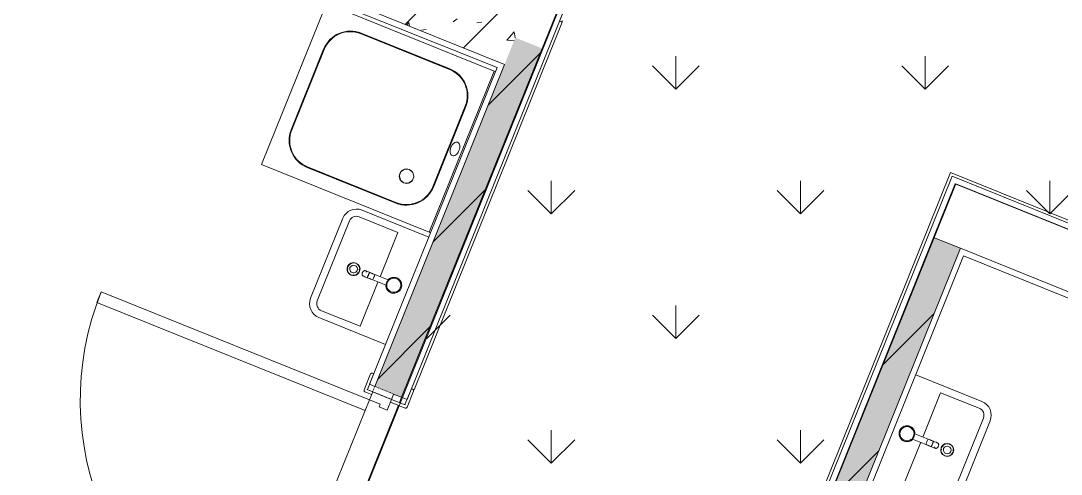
# Model space of a CAD drawing. Header units: millimetres. Extents: x -584918 to 2941280, y 3000189 to 4229862.
# Drawn here: x -424596 to -420998, y 3688016 to 3689583 of the extents above; entities that cross this region are included whole.
import ezdxf

# ---------------------------------------------------------------- set-up
doc = ezdxf.new("R2010")
doc.units = ezdxf.units.MM
doc.linetypes.add('ASVP_Невидимые', pattern=[5, 3, -2])
for name, color, linetype, lineweight in [('Двери', 7, 'Continuous', 0), ('Обобщенные модели', 7, 'Continuous', 0), ('Перекрытие', 7, 'Continuous', 0), ('Сантехника', 7, 'Continuous', 0), ('Стены внутренние', 7, 'Continuous', 0), ('Стены несущие', 7, 'Continuous', 0), ('Стены отделка', 7, 'Continuous', 0), ('Стены разрез', 7, 'Continuous', 0), ('экспертиза условные обозначения', 1, 'Continuous', 0)]:
    doc.layers.add(name, color=color, linetype=linetype, lineweight=lineweight)
pattern_1 = [(45, (-437515.92, 3663725.22), (-141.4214, 141.4214), [])]
pattern_2 = [(50, (-437515.92, 3663725.22), (364.368, -31.8783), [38.1, -419.1]), (355, (-437515.92, 3663725.2), (-70.486, 382.1133), [30.48, -335.28]), (100.451, (-437485.56, 3663722.56), (293.885, 350.2334), [32.38, -356.18]), (46.184, (-437515.92, 3663826.8), (542.1585, -84.086), [57.15, -628.65]), (96.636, (-437470.74, 3663819.8), (474.805, 494.855), [48.57, -534.27]), (351.184, (-437515.9, 3663826.8), (474.81, 494.85), [45.72, -502.92]), (21, (-437465.12, 3663801.42), (303.2285, -204.5305), [38.1, -419.1]), (326, (-437465.12, 3663801.4), (123.604, 368.376), [30.48, -335.28]), (71.451, (-437439.86, 3663784.37), (426.834, 163.8427), [32.38, -356.18]), (37.5, (-437515.92, 3663725.22), (6.17665, 169.11015), [16.764, -314.452, 16.764, -323.596, -336.55]), (37.5, (-437515.92, 3663725.22), (6.17665, 169.11015), [-671.576, 16.764, -319.786]), (7.5, (-437515.92, 3663725.22), (133.6389, 200.3615), [16.764, -177.292, 16.764, -306.832, -128.27]), (7.5, (-437515.92, 3663725.22), (133.6389, 200.3615), [-517.652, 16.764, -111.506]), (327.5, (-437629.21, 3663725.22), (271.1818, -11.45836), [16.764, -110.236, 16.764, -379.476, -525.78]), (327.5, (-437629.21, 3663725.22), (271.1818, -11.45836), [-523.24, 16.764, -509.016]), (317.5, (-437680, 3663725.22), (296.2585, 50.8528), [16.764, -148.336, 16.764, -246.38, -373.38]), (317.5, (-437680, 3663725.22), (296.2585, 50.8528), [-428.244, 16.764, -356.616])]

# ---------------------------------------------------------------- blocks, each defined once
blk = doc.blocks.new('VK_02_Мойка - Рукомойник-V171-АР Этаж 01')
at = {"layer": 'Сантехника', "color": 253, "true_color": 0xaaaaaa}
for p, q in [((-200, 0), (-200, -249)), ((200, -249), (200, 0)), ((-175, -249), (-175, -105)), ((-175, -105), (-9.9, -105)), ((9.9, -105), (175, -105)), ((175, -105), (175, -249)), ((-149, -275), (149, -275)), ((-149, -300), (149, -300))]:
    blk.add_line(p, q, dxfattribs=at)
for centre, radius, start, end in [((-149, -249), 51, 180, 270), ((-149, -249), 26, 180, 270), ((149, -249), 26, 270, 360), ((149, -249), 51, 270, 360)]:
    blk.add_arc(centre, radius, start, end, dxfattribs=at)
blk = doc.blocks.new('МС_03-03_Смеситель_Однокрановый - МС_03-03_Смеситель_Однокрановый-V172-АР Этаж 01')
at = {"layer": 'Сантехника', "color": 253, "true_color": 0xaaaaaa}
for p, q in [((-10, -24.6), (-10, -74.6)), ((10, -74.6), (10, -24.6)), ((-10, -74.6), (-10, -94.6)), ((-10, -74.6), (-10, -80.8)), ((-10, -83.3), (-10, -98.3)), ((-10, -94.6), (-9.9, -94.6)), ((10, -94.6), (10, -74.6)), ((10, -80.8), (10, -74.6)), ((10, -98.3), (10, -83.3)), ((-10, -108.1), (-10, -109.9)), ((10, -109.9), (10, -108.1))]:
    blk.add_line(p, q, dxfattribs=at)
at = {"layer": 'Сантехника', "color": 253, "true_color": 0xaaaaaa, "flags": 128}
for points in [[(-10, -83.3), (-10, -82), (-10, -80.8)], [(-10, -80.8), (-10, -82), (-10, -83.3)], [(9.9, -94.6), (9.5, -94.6), (8.9, -94.6), (8.1, -94.6), (7.1, -94.6), (5.9, -94.6), (4.5, -94.6), (3.1, -94.6), (1.6, -94.6), (0, -94.6), (-1.6, -94.6), (-3.1, -94.6), (-4.5, -94.6), (-5.9, -94.6), (-7.1, -94.6), (-8.1, -94.6), (-8.9, -94.6), (-9.5, -94.6), (-9.9, -94.6), (-10, -94.6)], [(-10, -108.1), (-10, -104.4), (-10, -98.3)], [(-10, -98.3), (-10, -104.4), (-10, -108.1)], [(-7, -104.8), (-8.1, -105.7), (-9.1, -107), (-9.8, -108.4), (-10, -109.9)], [(10, -109.9), (9.8, -108.4), (9.1, -107)], [(10, -80.8), (10, -82), (10, -83.3)], [(10, -83.3), (10, -82), (10, -80.8)], [(10, -98.3), (10, -104.4), (10, -108.1)], [(10, -108.1), (10, -104.4), (10, -98.3)], [(-10, -109.9), (-9.8, -111.5), (-9.1, -112.9), (-8.1, -114.2), (-6.7, -115.3), (-5, -116.2), (-3.1, -116.8), (-1, -117.2), (1, -117.2), (3.1, -116.8), (5, -116.2), (6.7, -115.3), (8.1, -114.2), (9.1, -112.9), (9.8, -111.5), (10, -109.9)]]:
    blk.add_lwpolyline(points, dxfattribs=at)
at = {"layer": 'Сантехника', "color": 253, "true_color": 0xaaaaaa}
for radius, start, end in [(27.5, 360, 180), (27.5, 165, 180), (27.5, 180, 248.3704), (27.5, 180, 198.023), (27.5, 143.312, 154.3769), (24.5, 360, 180), (24.5, 180, 360), (27.5, 101.9769, 138.0229), (27.5, 83.3119, 96.6877), (27.5, 41.9768, 78.0228), (27.5, 23.3117, 36.6875), (27.5, 0, 18.0226), (27.5, 203.3122, 216.688), (27.5, 221.9771, 248.4991), (27.5, 291.6291, 360), (27.5, 291.5009, 318.0232), (27.5, 323.3125, 336.6883), (27.5, 345, 360)]:
    blk.add_arc((0, 0), radius, start, end, dxfattribs=at)
for points, knots in [([(10, -24.6), (9.8, -24.6), (9.5, -24.6), (9, -24.7), (8.6, -24.8), (8.4, -24.9), (8, -25), (7.4, -25.1), (6.7, -25.3), (6.2, -25.4), (5.9, -25.4), (5.4, -25.5), (4.7, -25.6), (3.7, -25.8), (2.6, -25.9), (0.8, -26), (-0.8, -26), (-2.5, -25.9), (-3.5, -25.8), (-4.4, -25.7), (-5, -25.6), (-5.5, -25.5), (-5.9, -25.4), (-6.2, -25.4), (-6.4, -25.3), (-6.6, -25.3), (-7, -25.2), (-7.5, -25.1), (-8, -25), (-8.3, -24.9), (-8.6, -24.8), (-8.8, -24.8), (-9.1, -24.7), (-9.4, -24.6), (-9.7, -24.6), (-9.9, -24.6), (-10, -24.6)], [-1, -1, -1, -1, -0.958333, -0.916667, -0.895833, -0.885417, -0.875, -0.833333, -0.791667, -0.78125, -0.770833, -0.75, -0.708333, -0.666667, -0.611111, -0.555556, -0.444444, -0.388889, -0.333333, -0.305556, -0.277778, -0.25, -0.236111, -0.222222, -0.215278, -0.208333, -0.194444, -0.166667, -0.138889, -0.125, -0.111111, -0.097222, -0.083333, -0.055556, -0.027778, 0, 0, 0, 0]), ([(-9.9, -74.6), (-9.8, -74.6), (-9.5, -74.5), (-8.9, -74.5), (-8.1, -74.4), (-7.1, -74.4), (-5.5, -74.3), (-2.2, -74.2), (3.3, -74.2), (7.7, -74.4), (9.4, -74.5), (9.8, -74.6), (9.9, -74.6)], [0.05, 0.05, 0.05, 0.05, 0.1, 0.15, 0.2, 0.25, 0.3, 0.4, 0.6, 0.8, 0.9, 0.95, 0.95, 0.95, 0.95])]:
    blk.add_open_spline(points, degree=3, knots=knots, dxfattribs=at)
blk = doc.blocks.new('МС_03-04_Сифон_Бутылочный - Для умывальника_Гофрированный выпуск_DN1-V173-АР Этаж 01')
at = {"layer": 'Сантехника', "color": 253, "true_color": 0xaaaaaa}
for radius, start, end in [(22.5, 0, 180), (22.5, 180, 0), (21.5, 0, 180), (21.5, 180, 0), (20, 158.285, 163.7783), (13.3, 0, 180), (13.3, 180, 0), (20, 15.0084, 21.715), (20, 195.0084, 201.715), (20, 338.285, 344.9916)]:
    blk.add_arc((0, 0), radius, start, end, dxfattribs=at)
blk = doc.blocks.new('VK_02_Мойка - Рукомойник-V174-АР Этаж 01')
at = {"layer": 'Сантехника', "color": 253, "true_color": 0xaaaaaa}
for p, q in [((-200, -1.8), (-200, -249)), ((200, -249), (200, -1.8)), ((-175, -249), (-175, -105)), ((-175, -105), (-9.9, -105)), ((9.9, -105), (175, -105)), ((175, -105), (175, -249)), ((-149, -275), (149, -275)), ((-149, -300), (149, -300))]:
    blk.add_line(p, q, dxfattribs=at)
for centre, radius, start, end in [((-149, -249), 51, 180, 270), ((-149, -249), 26, 180, 270), ((149, -249), 26, 270, 360), ((149, -249), 51, 270, 360)]:
    blk.add_arc(centre, radius, start, end, dxfattribs=at)
blk = doc.blocks.new('МС_03-03_Смеситель_Однокрановый - МС_03-03_Смеситель_Однокрановый-V175-АР Этаж 01')
at = {"layer": 'Сантехника', "color": 253, "true_color": 0xaaaaaa}
for p, q in [((-10, -24.6), (-10, -74.6)), ((10, -74.6), (10, -24.6)), ((-10, -74.6), (-10, -94.6)), ((-10, -74.6), (-10, -80.8)), ((-10, -83.3), (-10, -98.3)), ((-10, -94.6), (-9.9, -94.6)), ((10, -94.6), (10, -74.6)), ((10, -80.8), (10, -74.6)), ((10, -98.3), (10, -83.3)), ((-10, -108.1), (-10, -109.9)), ((10, -109.9), (10, -108.1))]:
    blk.add_line(p, q, dxfattribs=at)
at = {"layer": 'Сантехника', "color": 253, "true_color": 0xaaaaaa, "flags": 128}
for points in [[(-10, -83.3), (-10, -82), (-10, -80.8)], [(-10, -80.8), (-10, -82), (-10, -83.3)], [(9.9, -94.6), (9.5, -94.6), (8.9, -94.6), (8.1, -94.6), (7.1, -94.6), (5.9, -94.6), (4.5, -94.6), (3.1, -94.6), (1.6, -94.6), (0, -94.6), (-1.6, -94.6), (-3.1, -94.6), (-4.5, -94.6), (-5.9, -94.6), (-7.1, -94.6), (-8.1, -94.6), (-8.9, -94.6), (-9.5, -94.6), (-9.9, -94.6), (-10, -94.6)], [(-10, -108.1), (-10, -104.4), (-10, -98.3)], [(-10, -98.3), (-10, -104.4), (-10, -108.1)], [(-7, -104.8), (-8.1, -105.7), (-9.1, -107), (-9.8, -108.4), (-10, -109.9)], [(10, -109.9), (9.8, -108.4), (9.1, -107)], [(10, -80.8), (10, -82), (10, -83.3)], [(10, -83.3), (10, -82), (10, -80.8)], [(10, -98.3), (10, -104.4), (10, -108.1)], [(10, -108.1), (10, -104.4), (10, -98.3)], [(-10, -109.9), (-9.8, -111.5), (-9.1, -112.9), (-8.1, -114.2), (-6.7, -115.3), (-5, -116.2), (-3.1, -116.8), (-1, -117.2), (1, -117.2), (3.1, -116.8), (5, -116.2), (6.7, -115.3), (8.1, -114.2), (9.1, -112.9), (9.8, -111.5), (10, -109.9)]]:
    blk.add_lwpolyline(points, dxfattribs=at)
at = {"layer": 'Сантехника', "color": 253, "true_color": 0xaaaaaa}
for radius, start, end in [(27.5, 360, 180), (27.5, 165, 180), (27.5, 180, 248.3704), (27.5, 180, 198.023), (27.5, 143.312, 156.6878), (24.5, 36, 180), (24.5, 180, 360), (27.5, 101.9769, 138.0229), (27.5, 83.3119, 96.6877), (27.5, 41.9768, 78.0228), (24.5, 360, 34.2157), (27.5, 23.3117, 36.6875), (27.5, 0, 18.0226), (27.5, 203.3122, 216.688), (27.5, 221.9771, 248.4991), (27.5, 291.6291, 360), (27.5, 291.5009, 318.0232), (27.5, 323.3125, 336.6883), (27.5, 345, 360)]:
    blk.add_arc((0, 0), radius, start, end, dxfattribs=at)
for points, knots in [([(10, -24.6), (9.8, -24.6), (9.5, -24.6), (9, -24.7), (8.6, -24.8), (8.4, -24.9), (8, -25), (7.4, -25.1), (6.7, -25.3), (6.2, -25.4), (5.9, -25.4), (5.4, -25.5), (4.7, -25.6), (3.7, -25.8), (2.6, -25.9), (0.8, -26), (-0.8, -26), (-2.5, -25.9), (-3.5, -25.8), (-4.4, -25.7), (-5, -25.6), (-5.5, -25.5), (-5.9, -25.4), (-6.2, -25.4), (-6.4, -25.3), (-6.6, -25.3), (-7, -25.2), (-7.5, -25.1), (-8, -25), (-8.3, -24.9), (-8.6, -24.8), (-8.8, -24.8), (-9.1, -24.7), (-9.4, -24.6), (-9.7, -24.6), (-9.9, -24.6), (-10, -24.6)], [-1, -1, -1, -1, -0.958333, -0.916667, -0.895833, -0.885417, -0.875, -0.833333, -0.791667, -0.78125, -0.770833, -0.75, -0.708333, -0.666667, -0.611111, -0.555556, -0.444444, -0.388889, -0.333333, -0.305556, -0.277778, -0.25, -0.236111, -0.222222, -0.215278, -0.208333, -0.194444, -0.166667, -0.138889, -0.125, -0.111111, -0.097222, -0.083333, -0.055556, -0.027778, 0, 0, 0, 0]), ([(-9.9, -74.6), (-9.8, -74.6), (-9.5, -74.5), (-8.9, -74.5), (-8.1, -74.4), (-7.1, -74.4), (-5.5, -74.3), (-2.2, -74.2), (3.3, -74.2), (7.7, -74.4), (9.4, -74.5), (9.8, -74.6), (9.9, -74.6)], [0.05, 0.05, 0.05, 0.05, 0.1, 0.15, 0.2, 0.25, 0.3, 0.4, 0.6, 0.8, 0.9, 0.95, 0.95, 0.95, 0.95])]:
    blk.add_open_spline(points, degree=3, knots=knots, dxfattribs=at)
blk = doc.blocks.new('МС_03-04_Сифон_Бутылочный - Для умывальника_Гофрированный выпуск_DN1-V176-АР Этаж 01')
at = {"layer": 'Сантехника', "color": 253, "true_color": 0xaaaaaa}
for radius, start, end in [(22.5, 0, 180), (22.5, 180, 0), (21.5, 0, 180), (21.5, 180, 285.3405), (20, 158.285, 164.9916), (13.3, 0, 180), (13.3, 180, 0), (21.5, 288, 360), (20, 15.0084, 21.715), (20, 197.6203, 201.715), (20, 338.285, 344.9916)]:
    blk.add_arc((0, 0), radius, start, end, dxfattribs=at)
blk = doc.blocks.new('VM_Ванная моечная 1-секционная - ГхШ 600х530-1155684-АР Этаж 01')
at = {"layer": 'Сантехника'}
for p, q in [((-300, -5), (-300, 0)), ((300, 0), (300, -5)), ((-300, -5), (-300, -630)), ((-300, -5), (300, -5)), ((300, -630), (300, -5)), ((-150, -50), (150, -50)), ((-150, -52), (150, -52)), ((-250, -480), (-250, -150)), ((-248, -480), (-248, -150)), ((248, -150), (248, -480)), ((250, -150), (250, -480)), ((150, -578), (-150, -578)), ((150, -580), (-150, -580)), ((-300, -630), (300, -630))]:
    blk.add_line(p, q, dxfattribs=at)
at = {"layer": 'Сантехника', "color": 253, "true_color": 0xaaaaaa}
for p, q in [((125, -150), (129.6, -135.9)), ((130.4, -134.9), (141.8, -126.6)), ((142.6, -126.2), (157.4, -126.2)), ((158.2, -126.6), (169.6, -134.9)), ((170.4, -135.9), (175, -150)), ((129.6, -164.1), (125, -150)), ((141.8, -173.4), (130.4, -165.1)), ((157.4, -173.8), (142.6, -173.8)), ((169.6, -165.1), (158.2, -173.4)), ((175, -150), (170.4, -164.1))]:
    blk.add_line(p, q, dxfattribs=at)
at = {"layer": 'Сантехника', "flags": 128}
for points in [[(-25, -30), (-24.5, -27.1), (-23.1, -24.3), (-20.8, -21.7), (-17.7, -19.4), (-13.9, -17.5), (-9.6, -16.1), (-4.9, -15.3), (0, -15), (4.9, -15.3), (9.6, -16.1), (13.9, -17.5), (17.7, -19.4), (20.8, -21.7), (23.1, -24.3), (24.5, -27.1), (25, -30)], [(25, -30), (24.5, -32.9), (23.1, -35.7), (20.8, -38.3), (17.7, -40.6), (13.9, -42.5), (9.6, -43.9), (4.9, -44.7), (0, -45), (-4.9, -44.7), (-9.6, -43.9), (-13.9, -42.5), (-17.7, -40.6), (-20.8, -38.3), (-23.1, -35.7), (-24.5, -32.9), (-25, -30)]]:
    blk.add_lwpolyline(points, dxfattribs=at)
at = {"layer": 'Сантехника'}
for centre, radius, start, end in [((-150, -150), 100, 90, 180), ((-150, -150), 98, 90, 180), ((150, -150), 100, 360, 90), ((150, -150), 98, 0, 90), ((150, -150), 25, 0, 180), ((150, -150), 25, 180, 360), ((-150, -480), 100, 180, 270), ((-150, -480), 98, 180, 270), ((150, -480), 98, 270, 0), ((150, -480), 100, 270, 0)]:
    blk.add_arc(centre, radius, start, end, dxfattribs=at)
blk = doc.blocks.new('ВК_Домодедово_rvt-1-АР Этаж 01')
at = {"layer": 'Сантехника', "color": 253, "lineweight": 9, "true_color": 0xaaaaaa}
for name, p, rotation in [('VM_Ванная моечная 1-секционная - ГхШ 600х530-1155684-АР Этаж 01', (14449, 25404.1), 248.0513009164577), ('VK_02_Мойка - Рукомойник-V171-АР Этаж 01', (14256, 24925.3), 248.0513009164573), ('МС_03-04_Сифон_Бутылочный - Для умывальника_Гофрированный выпуск_DN1-V173-АР Этаж 01', (14070.5, 25000.1), 338.0513009164573), ('МС_03-03_Смеситель_Однокрановый - МС_03-03_Смеситель_Однокрановый-V172-АР Этаж 01', (14209.6, 24944), 248.0513009164573), ('VK_02_Мойка - Рукомойник-V174-АР Этаж 01', (15938.3, 24449.6), 68.05130091645765), ('МС_03-03_Смеситель_Однокрановый - МС_03-03_Смеситель_Однокрановый-V175-АР Этаж 01', (15984.7, 24430.9), 68.05130091645765), ('МС_03-04_Сифон_Бутылочный - Для умывальника_Гофрированный выпуск_DN1-V176-АР Этаж 01', (16123.8, 24374.8), 158.0513009164576)]:
    blk.add_blockref(name, p, dxfattribs=dict(at, rotation=rotation))
blk = doc.blocks.new('ASVP_ДверьДеревянная_1 полотно - Входная_внутр_ 1000х2000h_полотно_ Г Л _950 в свету_-7521736-АР Этаж 01')
at = {"layer": 'Двери', "lineweight": 18}
for p, q in [((500, 1050), (460, 1050)), ((460, 1050), (460, 50)), ((500, 50), (500, 1050)), ((-500, 50), (-530, 50)), ((-530, 50), (-530, -20)), ((-500, 10), (-500, 50)), ((460, 50), (500, 50)), ((530, 50), (500, 50)), ((500, 50), (500, 10)), ((530, -20), (530, 50)), ((-490, 10), (-500, 10)), ((-490, -20), (-490, 10)), ((500, 10), (490, 10)), ((490, 10), (490, -20)), ((-530, -20), (-490, -20)), ((490, -20), (530, -20))]:
    blk.add_line(p, q, dxfattribs=at)
at = {"layer": 'Двери', "linetype": 'ASVP_Невидимые', "lineweight": 18}
for p, q in [((-530, 50), (-550, 50)), ((-550, 50), (-550, -20)), ((-530, -20), (-530, 50)), ((550, 50), (530, 50)), ((530, 50), (530, -20)), ((550, -20), (550, 50)), ((-550, -20), (-530, -20)), ((530, -20), (550, -20))]:
    blk.add_line(p, q, dxfattribs=at)
at = {"layer": 'Двери'}
blk.add_arc((500, 50), 1000, 90, 180, dxfattribs=at)
blk = doc.blocks.new('ASVP_НАЛИЧНИК МДФ_Двери - Наличник дверной МДФ-V7-АР Этаж 01')
at = {"layer": 'Обобщенные модели'}
for p, q in [((-530, 50), (-530, -1)), ((-520, -5), (-520, 50)), ((520, 50), (520, -5)), ((530, -1), (530, 50)), ((590, 0), (531, 0)), ((531, 0), (531, -1)), ((590, -5), (590, 0)), ((-531, 0), (-590, 0)), ((-590, 0), (-590, -5)), ((-585, -10), (-525, -10)), ((-531, -1), (-531, 0)), ((-530, -1), (-531, -1)), ((525, -10), (585, -10)), ((531, -1), (530, -1))]:
    blk.add_line(p, q, dxfattribs=at)
for centre, start, end in [((-585, -5), 180, 270), ((-525, -5), 270, 360), ((525, -5), 180, 270), ((585, -5), 270, 360)]:
    blk.add_arc(centre, 5, start, end, dxfattribs=at)
blk = doc.blocks.new('ASVP_НАЛИЧНИК МДФ_Двери - Наличник дверной МДФ-V8-АР Этаж 01')
at = {"layer": 'Обобщенные модели'}
h = blk.add_hatch(dxfattribs=at)
h.set_pattern_fill('FP_7', color=256, style=0, pattern_type=2)
h.set_pattern_definition([(328.819, (27099.885, -3907.38), (-1239.66265, 847.5705), [208.25, -1874.25]), (318.514, (27122.37, -3628.89), (541.9913, -230.6314), [465.661, -465.661]), (310.384, (27315.53, -3551.05), (697.6711, -616.941), [263.418, -1053.671])])
h.paths.add_polyline_path([(590, 0), (530, -0.4), (530, 20), (520, 20), (520.2, -5.4), (521.5, -8.5), (525.2, -10), (585, -10), (588.5, -8.5), (590, -5)])
h.paths.add_polyline_path([(-520, 20), (-530, 20), (-531, 0), (-590, 0), (-590, -5), (-588.5, -8.5), (-585, -10), (-525, -10), (-521.5, -8.5), (-520, -4.8), (-520, 12.1)])
for p, q in [((-531, 0), (-590, 0)), ((-590, 0), (-590, -5)), ((-531, -1), (-531, 0)), ((-530, 20), (-530, -1)), ((-520, -5), (-520, 20)), ((520, 20), (520, -5)), ((530, -1), (530, 20)), ((590, 0), (531, 0)), ((531, 0), (531, -1)), ((590, -5), (590, 0)), ((-585, -10), (-525, -10)), ((-530, -1), (-531, -1)), ((525, -10), (585, -10)), ((531, -1), (530, -1))]:
    blk.add_line(p, q, dxfattribs=at)
for centre, start, end in [((-585, -5), 180, 270), ((-525, -5), 270, 360), ((525, -5), 180, 270), ((585, -5), 270, 360)]:
    blk.add_arc(centre, 5, start, end, dxfattribs=at)

msp = doc.modelspace()

# ---------------------------------------------------------------- hatches: boundary and pattern name
at = {"layer": 'Стены внутренние'}
h = msp.add_hatch(dxfattribs=at)
h.set_pattern_fill('FP_1', color=256, style=0, pattern_type=2)
h.set_pattern_definition(pattern_1)
h.paths.add_polyline_path([(-422793.076, 3689487.945), (-422737.009, 3689627.073), (-422829.761, 3689664.45), (-422885.827, 3689525.322), (-422801.826, 3689491.471)])
h.paths.add_polyline_path([(-422325.855, 3690647.343), (-422195.034, 3690971.975), (-422287.785, 3691009.353), (-422418.607, 3690684.721), (-422337.213, 3690651.92)])
h = msp.add_hatch(dxfattribs=at)
h.set_pattern_fill('FP_2', color=256, style=0, pattern_type=2)
h.set_pattern_definition(pattern_2)
h.paths.add_polyline_path([(-422793.076, 3689487.945), (-422737.009, 3689627.073), (-422829.761, 3689664.45), (-422885.827, 3689525.322), (-422801.826, 3689491.471)])
h.paths.add_polyline_path([(-422325.855, 3690647.343), (-422195.034, 3690971.975), (-422287.785, 3691009.353), (-422418.607, 3690684.721), (-422337.213, 3690651.92)])
h = msp.add_hatch(dxfattribs=at)
h.set_pattern_fill('FP_1', color=256, style=0, pattern_type=2)
h.set_pattern_definition(pattern_1)
h.paths.add_polyline_path([(-422923.205, 3689432.57), (-422848.45, 3689618.074), (-423553.364, 3689902.144), (-423628.119, 3689716.64), (-422941.755, 3689440.046)])
h = msp.add_hatch(dxfattribs=at)
h.set_pattern_fill('FP_2', color=256, style=0, pattern_type=2)
h.set_pattern_definition(pattern_2)
h.paths.add_polyline_path([(-422923.205, 3689432.57), (-422848.45, 3689618.074), (-423553.364, 3689902.144), (-423628.119, 3689716.64), (-422941.755, 3689440.046)])
h = msp.add_hatch(dxfattribs=at)
h.set_pattern_fill('FP_1', color=256, style=0, pattern_type=2)
h.set_pattern_definition(pattern_1)
h.paths.add_polyline_path([(-425895.419, 3681789.538), (-425167.21, 3683596.575), (-425259.961, 3683633.953), (-425988.17, 3681826.916), (-425895.792, 3681789.689)])
h.paths.add_polyline_path([(-424756.056, 3684616.846), (-424528.524, 3685181.462), (-424621.276, 3685218.84), (-424848.808, 3684654.224), (-424783.881, 3684628.059)])
h.paths.add_polyline_path([(-424117.37, 3686201.733), (-423690.139, 3687261.899), (-423782.89, 3687299.277), (-424210.122, 3686239.11), (-424137.978, 3686210.037)])
h.paths.add_polyline_path([(-423278.985, 3688282.17), (-422793.076, 3689487.945), (-422885.827, 3689525.322), (-423371.737, 3688319.548), (-423306.81, 3688293.383)])
h = msp.add_hatch(dxfattribs=at)
h.set_pattern_fill('FP_2', color=256, style=0, pattern_type=2)
h.set_pattern_definition(pattern_2)
h.paths.add_polyline_path([(-425895.419, 3681789.538), (-425167.21, 3683596.575), (-425259.961, 3683633.953), (-425988.17, 3681826.916), (-425895.792, 3681789.689)])
h.paths.add_polyline_path([(-424756.056, 3684616.846), (-424528.524, 3685181.462), (-424621.276, 3685218.84), (-424848.808, 3684654.224), (-424783.881, 3684628.059)])
h.paths.add_polyline_path([(-424117.37, 3686201.733), (-423690.139, 3687261.899), (-423782.89, 3687299.277), (-424210.122, 3686239.11), (-424137.978, 3686210.037)])
h.paths.add_polyline_path([(-423278.985, 3688282.17), (-422793.076, 3689487.945), (-422885.827, 3689525.322), (-423371.737, 3688319.548), (-423306.81, 3688293.383)])
h = msp.add_hatch(dxfattribs=at)
h.set_pattern_fill('FP_1', color=256, style=0, pattern_type=2)
h.set_pattern_definition(pattern_1)
h.paths.add_polyline_path([(-424411.388, 3681191.496), (-423850.724, 3682582.774), (-423943.476, 3682620.152), (-424504.14, 3681228.874), (-424438.87, 3681202.571)])
h.paths.add_polyline_path([(-423439.57, 3683603.045), (-421346.423, 3688797.151), (-421439.175, 3688834.528), (-423532.322, 3683640.423), (-423447.046, 3683606.058)])
h = msp.add_hatch(dxfattribs=at)
h.set_pattern_fill('FP_2', color=256, style=0, pattern_type=2)
h.set_pattern_definition(pattern_2)
h.paths.add_polyline_path([(-424411.388, 3681191.496), (-423850.724, 3682582.774), (-423943.476, 3682620.152), (-424504.14, 3681228.874), (-424438.87, 3681202.571)])
h.paths.add_polyline_path([(-423439.57, 3683603.045), (-421346.423, 3688797.151), (-421439.175, 3688834.528), (-423532.322, 3683640.423), (-423447.046, 3683606.058)])
at = {"layer": 'экспертиза условные обозначения'}
h = msp.add_hatch(dxfattribs=at)
h.set_pattern_fill('GRASS', color=3, scale=24)
h.set_pattern_definition([(90, (-497764.9, 3475975.67), (-431.0523, 431.0523), [114.3, -747.8046]), (45, (-497764.9, 3475975.7), (-431.0523, 431.0523), [114.3, -495.3]), (135, (-497764.9, 3475975.7), (-431.0523, -431.0523), [114.3, -495.3])])
h.paths.add_polyline_path([(-422192.934, 3690971.975), (-411340.963, 3686598.793), (-411901.627, 3685207.514), (-421362.32, 3689020.032), (-424502.041, 3681228.874), (-425893.319, 3681789.538)])

# ---------------------------------------------------------------- linework, layer by layer
at = {"layer": 'Перекрытие'}
for p, q in [((-423278.985, 3688282.17), (-423286.46, 3688263.62)), ((-423764.202, 3687345.653), (-423405.376, 3688236.071)), ((-423290.198, 3688254.345), (-423678.925, 3687289.725))]:
    msp.add_line(p, q, dxfattribs=at)
at = {"layer": 'Стены внутренние'}
for p, q in [((-422724.135, 3689578.759), (-423236.208, 3688308.058)), ((-422724.135, 3689578.759), (-422728.772, 3689580.627)), ((-423545.196, 3683688.737), (-421381.032, 3689059.071)), ((-421381.032, 3689059.071), (-419628.021, 3688352.634)), ((-423236.208, 3688308.058), (-423240.846, 3688309.927))]:
    msp.add_line(p, q, dxfattribs=at)
at = {"layer": 'Стены несущие'}
for p, q in [((-424870.995, 3690217.501), (-422923.205, 3689432.57)), ((-423278.985, 3688282.17), (-422737.009, 3689627.073)), ((-423278.985, 3688282.17), (-422793.076, 3689487.945)), ((-422923.205, 3689432.57), (-423371.737, 3688319.548)), ((-423371.737, 3688319.548), (-422923.205, 3689432.57)), ((-421439.175, 3688834.528), (-423532.322, 3683640.423)), ((-421346.423, 3688797.151), (-421439.175, 3688834.528)), ((-421346.423, 3688797.151), (-422654.64, 3685550.835)), ((-423306.81, 3688293.383), (-423278.985, 3688282.17))]:
    msp.add_line(p, q, dxfattribs=at)
at = {"layer": 'Стены отделка'}
for p, q in [((-422949.231, 3689421.496), (-425138.176, 3690303.608)), ((-423260.434, 3688274.695), (-422718.459, 3689619.597)), ((-422949.231, 3689421.496), (-423390.287, 3688327.023)), ((-421375.494, 3689046.058), (-423550.872, 3683647.898)), ((-421364.42, 3689020.032), (-421439.175, 3688834.528)), ((-419548.282, 3688309.719), (-421375.494, 3689046.058)), ((-421364.42, 3689020.032), (-420807.908, 3688795.766)), ((-420882.663, 3688610.263), (-421346.423, 3688797.151)), ((-422628.614, 3685561.91), (-421335.348, 3688771.125)), ((-421335.348, 3688771.125), (-419637.989, 3688087.114)), ((-423371.737, 3688319.548), (-423390.287, 3688327.023)), ((-423278.985, 3688282.17), (-423260.434, 3688274.695))]:
    msp.add_line(p, q, dxfattribs=at)
at = {"layer": 'Стены разрез'}
for p, q in [((-422711.357, 3689637.22), (-422733.41, 3689582.496)), ((-422733.41, 3689582.496), (-422728.772, 3689580.627))]:
    msp.add_line(p, q, dxfattribs=at)
msp.add_arc((-422726.903, 3689585.265), 5, 248.051301, 338.051301, dxfattribs=at)
at = {"layer": 'экспертиза условные обозначения', "color": 3}
msp.add_lwpolyline([(-422192.934, 3690971.975), (-411340.963, 3686598.793), (-411901.627, 3685207.514), (-421362.32, 3689020.032), (-424502.041, 3681228.874), (-425893.319, 3681789.538), (-422192.934, 3690971.975)], dxfattribs=at)

# ---------------------------------------------------------------- block references
msp.add_blockref('ВК_Домодедово_rvt-1-АР Этаж 01', (-437515.924, 3663725.217))
at = {"layer": 'Двери', "rotation": 68.05130091645621}
msp.add_blockref('ASVP_ДверьДеревянная_1 полотно - Входная_внутр_ 1000х2000h_полотно_ Г Л _950 в свету_-7521736-АР Этаж 01', (-423530.938, 3687790.724), dxfattribs=at)
at = {"layer": 'Обобщенные модели'}
for name, p, rotation in [('ASVP_НАЛИЧНИК МДФ_Двери - Наличник дверной МДФ-V8-АР Этаж 01', (-423595.864, 3687816.888), 248.051300916456), ('ASVP_НАЛИЧНИК МДФ_Двери - Наличник дверной МДФ-V7-АР Этаж 01', (-423466.011, 3687764.559), 68.05130091645621)]:
    msp.add_blockref(name, p, dxfattribs=dict(at, rotation=rotation))

doc.saveas('drawing.dxf')
